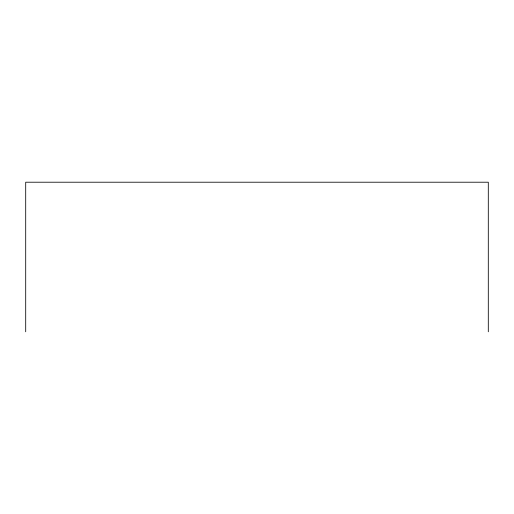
<?xml version="1.0" encoding="UTF-8"?>
<svg xmlns="http://www.w3.org/2000/svg" width="514" height="514" viewBox="0 0 514 514"><rect width="100%" height="100%" fill="white"/><g stroke="black" fill="none" stroke-linecap="round" stroke-linejoin="round"><path stroke-width="0.77" d="M488.3 331.787L488.3 182.213L25.7 182.213L25.7 331.787"/></g></svg>
